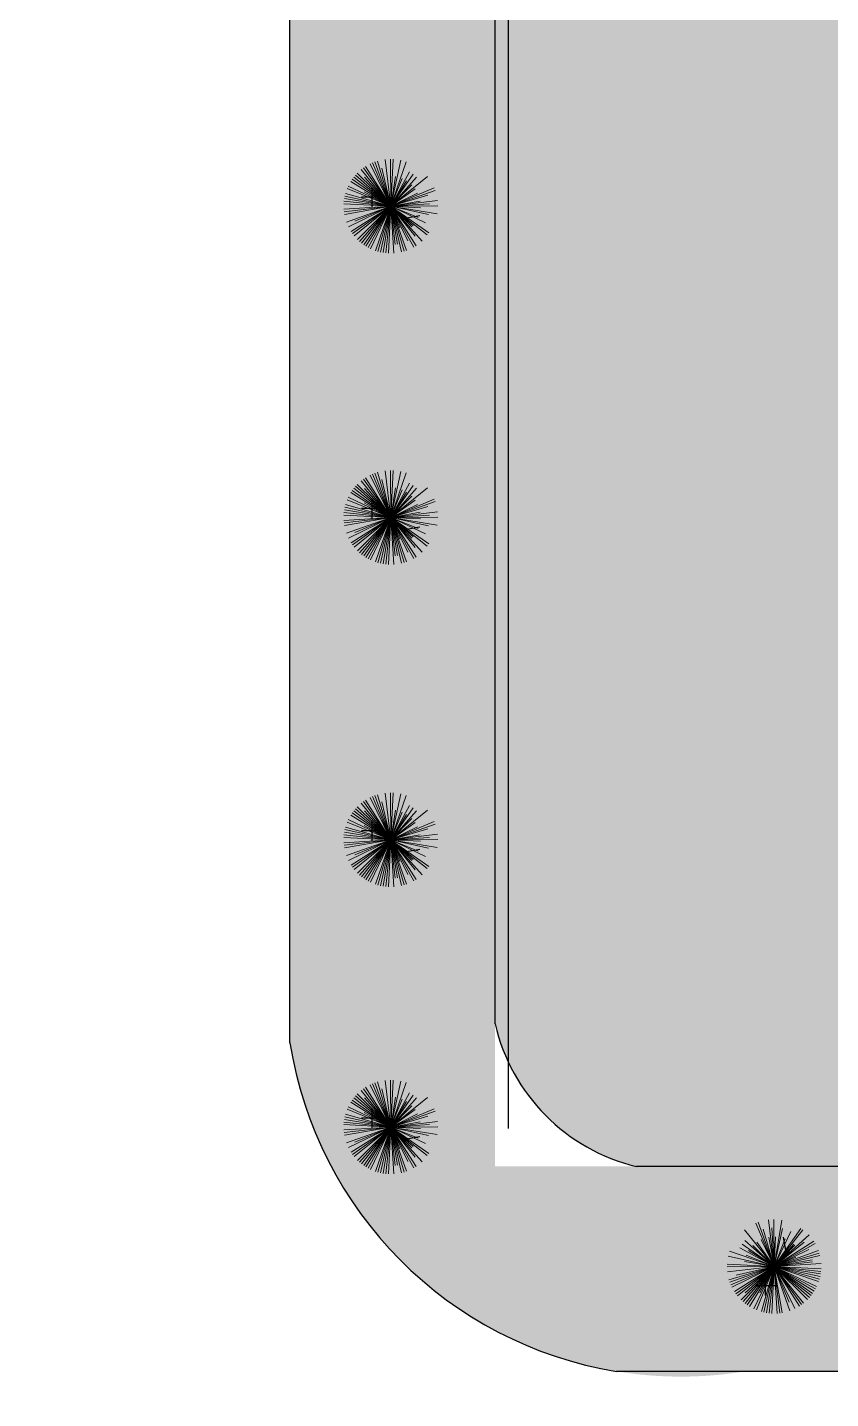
# Model space of a CAD drawing. Header units: millimetres. Extents: x -1544140 to 7445918, y -1294905 to 2019878.
# Drawn here: x 2047460 to 2048463, y 26564 to 28277 of the extents above; entities that cross this region are included whole.
import ezdxf

# ---------------------------------------------------------------- set-up
doc = ezdxf.new("R2010")
doc.units = ezdxf.units.MM
doc.header["$MEASUREMENT"] = 0
doc.layers.add('marc det', color=74, linetype='Continuous', lineweight=18)
picture_1 = doc.add_image_def('image5.png', size_in_pixel=(1482, 826))

msp = doc.modelspace()

# ---------------------------------------------------------------- hatches: boundary and pattern name
at = {"true_color": 0x8dc133, "transparency": 33554687}
h = msp.add_hatch(color=65, dxfattribs=at)
h.dxf.hatch_style = 1
h.paths.add_polyline_path([(2051695.9, 26910.2, -0.388077), (2051418.7, 26598), (2048355.9, 26598, -0.416277), (2047787.9, 27008.6), (2047787.9, 28978.7, -0.394381), (2048149.8, 29609), (2051192.1, 29609, -0.352206), (2051695.9, 29213.3)])
h.paths.add_polyline_path([(2048044, 26854.1), (2048044, 29352.9), (2051439.8, 29352.9), (2051439.8, 26854.1)], flags=16)
at = {"true_color": 0xb8d93f, "transparency": 33554687}
h = msp.add_hatch(color=63, dxfattribs=at)
h.dxf.hatch_style = 1
h.paths.add_polyline_path([(2051399.8, 26854.1, 0.351898), (2051439.8, 26907.7), (2051439.8, 29178.9, 0.326949), (2051193.8, 29352.9), (2048194.7, 29352.9, 0.386529), (2048044, 29013.2), (2048044, 27032.3, 0.417198), (2048331.2, 26854.1)])

# ---------------------------------------------------------------- linework, layer by layer
at = {"color": 116, "true_color": 0x136734}
for p, q in [((2047889.9, 28077.2), (2047889.9, 28052.3)), ((2047902.3, 28064.8), (2047877.4, 28064.8)), ((2047889.9, 27688.4), (2047889.9, 27663.5)), ((2047902.3, 27675.9), (2047877.4, 27675.9)), ((2047902.3, 27273.2), (2047877.4, 27273.2)), ((2047889.9, 27285.6), (2047889.9, 27260.7)), ((2047902.3, 26914.4), (2047877.4, 26914.4)), ((2047889.9, 26926.9), (2047889.9, 26902)), ((2048381.2, 26717.8), (2048381.2, 26692.9)), ((2048368.8, 26705.3), (2048393.7, 26705.3))]:
    msp.add_line(p, q, dxfattribs=at)
at = {"color": 116, "lineweight": -2, "true_color": 0x136734}
for p, q in [((2047931.4, 28038.6), (2047950.2, 28042)), ((2047931.4, 27649.8), (2047950.2, 27653.1)), ((2047931.4, 27247.1), (2047950.2, 27250.4)), ((2047931.4, 26888.3), (2047950.2, 26891.6)), ((2048407.4, 26746.8), (2048404, 26765.6))]:
    msp.add_line(p, q, dxfattribs=at)
for points in [[(2047787.9, 27008.6), (2047787.9, 29221.7)], [(2048060.4, 29213.3), (2048060.4, 26901.4)], [(2048044, 27032.3), (2048044, 29187.2)], [(2051399.8, 26854.1), (2048220.4, 26854.1)], [(2051418.7, 26598), (2048195.7, 26598)]]:
    msp.add_lwpolyline(points)
for radius, start, end in [(237.8, 192.8886, 256.5281), (493.9, 188.9332, 260.6635)]:
    msp.add_arc((2048275.8, 27085.3), radius, start, end)
at = {"layer": 'marc det', "color": 116, "true_color": 0x136734}
for p, q in [((2047913.7, 28053.7), (2047906.8, 28112)), ((2047913.7, 28053.7), (2047913.4, 28112.4)), ((2047913.7, 28053.7), (2047916.7, 28112.3)), ((2047913.7, 28053.7), (2047926.5, 28111)), ((2047913.7, 28053.7), (2047872, 28095)), ((2047913.7, 28053.7), (2047876.8, 28099.4)), ((2047913.7, 28053.7), (2047879.5, 28101.4)), ((2047913.7, 28053.7), (2047882.2, 28103.2)), ((2047913.7, 28053.7), (2047887.9, 28106.4)), ((2047913.7, 28053.7), (2047890.9, 28107.8)), ((2047913.7, 28053.7), (2047894, 28109)), ((2047913.7, 28053.7), (2047897.1, 28110)), ((2047913.7, 28053.7), (2047902.6, 28101.2)), ((2047913.7, 28053.7), (2047932.8, 28109.2)), ((2047913.7, 28053.7), (2047937, 28096.4)), ((2047913.7, 28053.7), (2047941.6, 28093.5)), ((2047941.6, 28093.5), (2047913.7, 28053.7)), ((2047913.7, 28053.7), (2047860.7, 28078.8)), ((2047913.7, 28053.7), (2047863.8, 28084.6)), ((2047865.6, 28087.4), (2047913.7, 28053.7)), ((2047913.7, 28053.7), (2047865.6, 28087.4)), ((2047913.7, 28053.7), (2047867.6, 28090)), ((2047913.7, 28053.7), (2047869.7, 28092.5)), ((2047913.7, 28053.7), (2047880.9, 28089.9)), ((2047913.7, 28053.7), (2047919.8, 28090.7)), ((2047913.7, 28053.7), (2047959.4, 28090.6)), ((2047913.7, 28053.7), (2047945.9, 28090.1)), ((2047913.7, 28053.7), (2047927.9, 28088.4)), ((2047913.7, 28053.7), (2047933.5, 28085.5)), ((2047913.7, 28053.7), (2047940, 28080.2)), ((2047913.7, 28053.7), (2047967.9, 28076.5)), ((2047913.7, 28053.7), (2047855.3, 28059.9)), ((2047913.7, 28053.7), (2047855.8, 28063.2)), ((2047913.7, 28053.7), (2047856.4, 28066.4)), ((2047913.7, 28053.7), (2047857.2, 28069.6)), ((2047913.7, 28053.7), (2047859.3, 28075.8)), ((2047913.7, 28053.7), (2047880.7, 28071.7)), ((2047913.7, 28053.7), (2047944, 28075.4)), ((2047913.7, 28053.7), (2047969.1, 28073.4)), ((2047913.7, 28053.7), (2047947.2, 28070)), ((2047913.7, 28053.7), (2047960.2, 28067.3)), ((2047913.7, 28053.7), (2047972.1, 28060.6)), ((2047913.7, 28053.7), (2047950.3, 28060.1)), ((2047913.7, 28053.7), (2047855.1, 28056.6)), ((2047913.7, 28053.7), (2047855.1, 28050)), ((2047913.7, 28053.7), (2047855.4, 28046.7)), ((2047913.7, 28053.7), (2047855.9, 28043.5)), ((2047913.7, 28053.7), (2047858.4, 28033.9)), ((2047913.7, 28053.7), (2047861, 28027.9)), ((2047913.7, 28053.7), (2047864.2, 28022.1)), ((2047913.7, 28053.7), (2047866, 28019.4)), ((2047913.7, 28053.7), (2047868, 28016.8)), ((2047913.7, 28053.7), (2047868.9, 28034.8)), ((2047913.7, 28053.7), (2047872.4, 28011.9)), ((2047913.7, 28053.7), (2047874.9, 28009.6)), ((2047913.7, 28053.7), (2047877.4, 28007.5)), ((2047880, 28005.6), (2047913.7, 28053.7)), ((2047913.7, 28053.7), (2047882.8, 28003.8)), ((2047913.7, 28053.7), (2047885.6, 28002.1)), ((2047913.7, 28053.7), (2047888.6, 28000.6)), ((2047913.7, 28053.7), (2047894.7, 27998.1)), ((2047913.7, 28053.7), (2047897.8, 27997.1)), ((2047913.7, 28053.7), (2047901, 27996.3)), ((2047913.7, 28053.7), (2047904.2, 27995.7)), ((2047913.7, 28053.7), (2047907.5, 27995.3)), ((2047913.7, 28053.7), (2047910.8, 27995)), ((2047913.1, 28054.2), (2047961.2, 28020.5)), ((2047913.1, 28054.2), (2047959.2, 28017.9)), ((2047961.2, 28020.5), (2047913.1, 28054.2)), ((2047913.7, 28053.7), (2047962, 28056.7)), ((2047913.7, 28053.7), (2047972.5, 28054)), ((2047913.7, 28053.7), (2047919.4, 28005.7)), ((2047913.7, 28053.7), (2047917.4, 27995)), ((2047913.7, 28053.7), (2047922.1, 28006.1)), ((2047913.7, 28053.7), (2047933.5, 27998.3)), ((2047913.7, 28053.7), (2047930.3, 27997.3)), ((2047913.7, 28053.7), (2047927.1, 27996.5)), ((2047913.7, 28053.7), (2047942.5, 28002.4)), ((2047913.7, 28053.7), (2047934.9, 28010.3)), ((2047913.7, 28053.7), (2047945.3, 28004.1)), ((2047913.7, 28053.7), (2047950.8, 28051.8)), ((2047913.7, 28053.7), (2047971.7, 28044.2)), ((2047913.7, 28053.7), (2047960.9, 28043.2)), ((2047913.7, 28053.7), (2047948, 28039.7)), ((2047913.7, 28053.7), (2047925.1, 28026.6)), ((2047913.7, 28053.7), (2047940, 28027.7)), ((2047913.7, 28053.7), (2047941.5, 28029.2)), ((2047913.7, 28053.7), (2047957.3, 28033)), ((2047913.7, 28053.7), (2047944, 28016.2)), ((2047913.7, 28053.7), (2047953.1, 28010.1)), ((2047913.7, 27664.8), (2047887.9, 27717.6)), ((2047913.7, 27664.8), (2047890.9, 27719)), ((2047913.7, 27664.8), (2047894, 27720.2)), ((2047913.7, 27664.8), (2047897.1, 27721.2)), ((2047913.7, 27664.8), (2047906.8, 27723.2)), ((2047913.7, 27664.8), (2047913.4, 27723.6)), ((2047913.7, 27664.8), (2047916.7, 27723.5)), ((2047913.7, 27664.8), (2047926.5, 27722.2)), ((2047913.7, 27664.8), (2047932.8, 27720.4)), ((2047913.7, 27664.8), (2047867.6, 27701.2)), ((2047913.7, 27664.8), (2047869.7, 27703.7)), ((2047913.7, 27664.8), (2047872, 27706.1)), ((2047913.7, 27664.8), (2047876.8, 27710.5)), ((2047913.7, 27664.8), (2047879.5, 27712.5)), ((2047913.7, 27664.8), (2047880.9, 27701.1)), ((2047913.7, 27664.8), (2047882.2, 27714.4)), ((2047913.7, 27664.8), (2047902.6, 27712.4)), ((2047913.7, 27664.8), (2047937, 27707.6)), ((2047913.7, 27664.8), (2047941.6, 27704.7)), ((2047941.6, 27704.7), (2047913.7, 27664.8)), ((2047913.7, 27664.8), (2047919.8, 27701.9)), ((2047913.7, 27664.8), (2047959.4, 27701.7)), ((2047913.7, 27664.8), (2047945.9, 27701.3)), ((2047913.7, 27664.8), (2047927.9, 27699.5)), ((2047913.7, 27664.8), (2047859.3, 27687)), ((2047913.7, 27664.8), (2047860.7, 27690)), ((2047913.7, 27664.8), (2047863.8, 27695.8)), ((2047865.6, 27698.5), (2047913.7, 27664.8)), ((2047913.7, 27664.8), (2047865.6, 27698.5)), ((2047913.7, 27664.8), (2047880.7, 27682.9)), ((2047913.7, 27664.8), (2047933.5, 27696.6)), ((2047913.7, 27664.8), (2047940, 27691.4)), ((2047913.7, 27664.8), (2047967.9, 27687.6)), ((2047913.7, 27664.8), (2047944, 27686.6)), ((2047913.7, 27664.8), (2047969.1, 27684.6)), ((2047913.7, 27664.8), (2047855.1, 27667.8)), ((2047913.7, 27664.8), (2047855.3, 27671.1)), ((2047913.7, 27664.8), (2047855.8, 27674.3)), ((2047913.7, 27664.8), (2047856.4, 27677.6)), ((2047913.7, 27664.8), (2047857.2, 27680.8)), ((2047913.1, 27665.4), (2047961.2, 27631.7)), ((2047913.1, 27665.4), (2047959.2, 27629.1)), ((2047961.2, 27631.7), (2047913.1, 27665.4)), ((2047913.7, 27664.8), (2047947.2, 27681.2)), ((2047913.7, 27664.8), (2047960.2, 27678.5)), ((2047913.7, 27664.8), (2047972.1, 27671.8)), ((2047913.7, 27664.8), (2047950.3, 27671.3)), ((2047913.7, 27664.8), (2047962, 27667.8)), ((2047913.7, 27664.8), (2047972.5, 27665.2)), ((2047913.7, 27664.8), (2047855.1, 27661.2)), ((2047913.7, 27664.8), (2047855.4, 27657.9)), ((2047913.7, 27664.8), (2047855.9, 27654.7)), ((2047913.7, 27664.8), (2047858.4, 27645.1)), ((2047913.7, 27664.8), (2047861, 27639)), ((2047913.7, 27664.8), (2047864.2, 27633.3)), ((2047913.7, 27664.8), (2047866, 27630.6)), ((2047913.7, 27664.8), (2047868, 27627.9)), ((2047913.7, 27664.8), (2047868.9, 27645.9)), ((2047913.7, 27664.8), (2047872.4, 27623.1)), ((2047913.7, 27664.8), (2047874.9, 27620.8)), ((2047913.7, 27664.8), (2047877.4, 27618.7)), ((2047880, 27616.7), (2047913.7, 27664.8)), ((2047913.7, 27664.8), (2047882.8, 27614.9)), ((2047913.7, 27664.8), (2047885.6, 27613.3)), ((2047913.7, 27664.8), (2047888.6, 27611.8)), ((2047913.7, 27664.8), (2047894.7, 27609.3)), ((2047913.7, 27664.8), (2047897.8, 27608.3)), ((2047913.7, 27664.8), (2047901, 27607.5)), ((2047913.7, 27664.8), (2047904.2, 27606.9)), ((2047913.7, 27664.8), (2047907.5, 27606.4)), ((2047913.7, 27664.8), (2047910.8, 27606.2)), ((2047913.7, 27664.8), (2047919.4, 27616.9)), ((2047913.7, 27664.8), (2047917.4, 27606.2)), ((2047913.7, 27664.8), (2047922.1, 27617.3)), ((2047913.7, 27664.8), (2047933.5, 27609.5)), ((2047913.7, 27664.8), (2047930.3, 27608.5)), ((2047913.7, 27664.8), (2047927.1, 27607.7)), ((2047913.7, 27664.8), (2047942.5, 27613.6)), ((2047913.7, 27664.8), (2047934.9, 27621.5)), ((2047913.7, 27664.8), (2047945.3, 27615.3)), ((2047913.7, 27664.8), (2047950.8, 27663)), ((2047913.7, 27664.8), (2047971.7, 27655.3)), ((2047913.7, 27664.8), (2047960.9, 27654.4)), ((2047913.7, 27664.8), (2047948, 27650.9)), ((2047913.7, 27664.8), (2047925.1, 27637.8)), ((2047913.7, 27664.8), (2047940, 27638.8)), ((2047913.7, 27664.8), (2047941.5, 27640.4)), ((2047913.7, 27664.8), (2047957.3, 27644.2)), ((2047913.7, 27664.8), (2047944, 27627.3)), ((2047913.7, 27664.8), (2047953.1, 27621.3)), ((2047913.7, 27262.1), (2047876.8, 27307.8)), ((2047913.7, 27262.1), (2047879.5, 27309.8)), ((2047913.7, 27262.1), (2047882.2, 27311.6)), ((2047913.7, 27262.1), (2047887.9, 27314.9)), ((2047913.7, 27262.1), (2047890.9, 27316.2)), ((2047913.7, 27262.1), (2047894, 27317.4)), ((2047913.7, 27262.1), (2047897.1, 27318.4)), ((2047913.7, 27262.1), (2047902.6, 27309.7)), ((2047913.7, 27262.1), (2047906.8, 27320.4)), ((2047913.7, 27262.1), (2047913.4, 27320.8)), ((2047913.7, 27262.1), (2047916.7, 27320.8)), ((2047913.7, 27262.1), (2047926.5, 27319.4)), ((2047913.7, 27262.1), (2047932.8, 27317.6)), ((2047913.7, 27262.1), (2047863.8, 27293)), ((2047865.6, 27295.8), (2047913.7, 27262.1)), ((2047913.7, 27262.1), (2047865.6, 27295.8)), ((2047913.7, 27262.1), (2047867.6, 27298.4)), ((2047913.7, 27262.1), (2047869.7, 27301)), ((2047913.7, 27262.1), (2047872, 27303.4)), ((2047913.7, 27262.1), (2047880.9, 27298.4)), ((2047913.7, 27262.1), (2047937, 27304.8)), ((2047913.7, 27262.1), (2047941.6, 27301.9)), ((2047941.6, 27301.9), (2047913.7, 27262.1)), ((2047913.7, 27262.1), (2047919.8, 27299.1)), ((2047913.7, 27262.1), (2047959.4, 27299)), ((2047913.7, 27262.1), (2047945.9, 27298.5)), ((2047913.7, 27262.1), (2047927.9, 27296.8)), ((2047913.7, 27262.1), (2047933.5, 27293.9)), ((2047913.7, 27262.1), (2047940, 27288.7)), ((2047913.7, 27262.1), (2047855.8, 27271.6)), ((2047913.7, 27262.1), (2047856.4, 27274.8)), ((2047913.7, 27262.1), (2047857.2, 27278)), ((2047913.7, 27262.1), (2047859.3, 27284.2)), ((2047913.7, 27262.1), (2047860.7, 27287.3)), ((2047913.7, 27262.1), (2047880.7, 27280.1)), ((2047913.7, 27262.1), (2047967.9, 27284.9)), ((2047913.7, 27262.1), (2047944, 27283.8)), ((2047913.7, 27262.1), (2047969.1, 27281.8)), ((2047913.7, 27262.1), (2047947.2, 27278.4)), ((2047913.7, 27262.1), (2047960.2, 27275.8)), ((2047913.7, 27262.1), (2047855.1, 27265)), ((2047913.7, 27262.1), (2047855.1, 27258.4)), ((2047913.7, 27262.1), (2047855.3, 27268.3)), ((2047913.7, 27262.1), (2047855.4, 27255.2)), ((2047913.7, 27262.1), (2047855.9, 27251.9)), ((2047913.7, 27262.1), (2047858.4, 27242.4)), ((2047913.7, 27262.1), (2047861, 27236.3)), ((2047913.7, 27262.1), (2047864.2, 27230.5)), ((2047913.7, 27262.1), (2047866, 27227.8)), ((2047913.7, 27262.1), (2047868, 27225.2)), ((2047913.7, 27262.1), (2047868.9, 27243.2)), ((2047913.7, 27262.1), (2047872.4, 27220.3)), ((2047913.7, 27262.1), (2047874.9, 27218.1)), ((2047913.7, 27262.1), (2047877.4, 27216)), ((2047880, 27214), (2047913.7, 27262.1)), ((2047913.7, 27262.1), (2047882.8, 27212.2)), ((2047913.7, 27262.1), (2047885.6, 27210.5)), ((2047913.7, 27262.1), (2047888.6, 27209)), ((2047913.7, 27262.1), (2047894.7, 27206.5)), ((2047913.7, 27262.1), (2047897.8, 27205.6)), ((2047913.7, 27262.1), (2047901, 27204.7)), ((2047913.7, 27262.1), (2047904.2, 27204.1)), ((2047913.7, 27262.1), (2047907.5, 27203.7)), ((2047913.7, 27262.1), (2047910.8, 27203.4)), ((2047913.1, 27262.6), (2047961.2, 27228.9)), ((2047913.1, 27262.6), (2047959.2, 27226.3)), ((2047961.2, 27228.9), (2047913.1, 27262.6)), ((2047913.7, 27262.1), (2047972.1, 27269)), ((2047913.7, 27262.1), (2047950.3, 27268.5)), ((2047913.7, 27262.1), (2047962, 27265.1)), ((2047913.7, 27262.1), (2047972.5, 27262.4)), ((2047913.7, 27262.1), (2047919.4, 27214.2)), ((2047913.7, 27262.1), (2047917.4, 27203.5)), ((2047913.7, 27262.1), (2047922.1, 27214.6)), ((2047913.7, 27262.1), (2047933.5, 27206.8)), ((2047913.7, 27262.1), (2047930.3, 27205.7)), ((2047913.7, 27262.1), (2047927.1, 27204.9)), ((2047913.7, 27262.1), (2047942.5, 27210.9)), ((2047913.7, 27262.1), (2047934.9, 27218.8)), ((2047913.7, 27262.1), (2047945.3, 27212.5)), ((2047913.7, 27262.1), (2047950.8, 27260.2)), ((2047913.7, 27262.1), (2047971.7, 27252.6)), ((2047913.7, 27262.1), (2047960.9, 27251.6)), ((2047913.7, 27262.1), (2047948, 27248.1)), ((2047913.7, 27262.1), (2047925.1, 27235)), ((2047913.7, 27262.1), (2047940, 27236.1)), ((2047913.7, 27262.1), (2047941.5, 27237.6)), ((2047913.7, 27262.1), (2047957.3, 27241.4)), ((2047913.7, 27262.1), (2047944, 27224.6)), ((2047913.7, 27262.1), (2047953.1, 27218.5)), ((2047913.7, 26903.3), (2047876.8, 26949)), ((2047913.7, 26903.3), (2047879.5, 26951)), ((2047913.7, 26903.3), (2047882.2, 26952.9)), ((2047913.7, 26903.3), (2047887.9, 26956.1)), ((2047913.7, 26903.3), (2047890.9, 26957.4)), ((2047913.7, 26903.3), (2047894, 26958.6)), ((2047913.7, 26903.3), (2047897.1, 26959.7)), ((2047913.7, 26903.3), (2047902.6, 26950.9)), ((2047913.7, 26903.3), (2047906.8, 26961.6)), ((2047913.7, 26903.3), (2047913.4, 26962)), ((2047913.7, 26903.3), (2047916.7, 26962)), ((2047913.7, 26903.3), (2047926.5, 26960.7)), ((2047913.7, 26903.3), (2047932.8, 26958.9)), ((2047913.7, 26903.3), (2047937, 26946)), ((2047913.7, 26903.3), (2047860.7, 26928.5)), ((2047913.7, 26903.3), (2047863.8, 26934.3)), ((2047865.6, 26937), (2047913.7, 26903.3)), ((2047913.7, 26903.3), (2047865.6, 26937)), ((2047913.7, 26903.3), (2047867.6, 26939.7)), ((2047913.7, 26903.3), (2047869.7, 26942.2)), ((2047913.7, 26903.3), (2047872, 26944.6)), ((2047913.7, 26903.3), (2047880.9, 26939.6)), ((2047913.7, 26903.3), (2047941.6, 26943.1)), ((2047941.6, 26943.1), (2047913.7, 26903.3)), ((2047913.7, 26903.3), (2047919.8, 26940.4)), ((2047913.7, 26903.3), (2047959.4, 26940.2)), ((2047913.7, 26903.3), (2047945.9, 26939.7)), ((2047913.7, 26903.3), (2047927.9, 26938)), ((2047913.7, 26903.3), (2047933.5, 26935.1)), ((2047913.7, 26903.3), (2047940, 26929.9)), ((2047913.7, 26903.3), (2047855.8, 26912.8)), ((2047913.7, 26903.3), (2047856.4, 26916)), ((2047913.7, 26903.3), (2047857.2, 26919.2)), ((2047913.7, 26903.3), (2047859.3, 26925.5)), ((2047913.7, 26903.3), (2047880.7, 26921.3)), ((2047913.7, 26903.3), (2047967.9, 26926.1)), ((2047913.7, 26903.3), (2047944, 26925.1)), ((2047913.7, 26903.3), (2047969.1, 26923)), ((2047913.7, 26903.3), (2047947.2, 26919.7)), ((2047913.7, 26903.3), (2047960.2, 26917)), ((2047913.7, 26903.3), (2047855.1, 26906.3)), ((2047913.7, 26903.3), (2047855.1, 26899.7)), ((2047913.7, 26903.3), (2047855.3, 26909.5)), ((2047913.7, 26903.3), (2047855.4, 26896.4)), ((2047913.7, 26903.3), (2047855.9, 26893.1)), ((2047913.7, 26903.3), (2047858.4, 26883.6)), ((2047913.7, 26903.3), (2047861, 26877.5)), ((2047913.7, 26903.3), (2047864.2, 26871.8)), ((2047913.7, 26903.3), (2047866, 26869)), ((2047913.7, 26903.3), (2047868, 26866.4)), ((2047913.7, 26903.3), (2047868.9, 26884.4)), ((2047913.7, 26903.3), (2047872.4, 26861.5)), ((2047913.7, 26903.3), (2047874.9, 26859.3)), ((2047913.7, 26903.3), (2047877.4, 26857.2)), ((2047880, 26855.2), (2047913.7, 26903.3)), ((2047913.7, 26903.3), (2047882.8, 26853.4)), ((2047913.7, 26903.3), (2047885.6, 26851.7)), ((2047913.7, 26903.3), (2047888.6, 26850.2)), ((2047913.7, 26903.3), (2047894.7, 26847.8)), ((2047913.7, 26903.3), (2047897.8, 26846.8)), ((2047913.7, 26903.3), (2047901, 26846)), ((2047913.7, 26903.3), (2047904.2, 26845.3)), ((2047913.7, 26903.3), (2047907.5, 26844.9)), ((2047913.7, 26903.3), (2047910.8, 26844.6)), ((2047913.1, 26903.9), (2047961.2, 26870.2)), ((2047913.1, 26903.9), (2047959.2, 26867.5)), ((2047961.2, 26870.2), (2047913.1, 26903.9)), ((2047913.7, 26903.3), (2047972.1, 26910.2)), ((2047913.7, 26903.3), (2047950.3, 26909.8)), ((2047913.7, 26903.3), (2047962, 26906.3)), ((2047913.7, 26903.3), (2047972.5, 26903.7)), ((2047913.7, 26903.3), (2047919.4, 26855.4)), ((2047913.7, 26903.3), (2047917.4, 26844.7)), ((2047913.7, 26903.3), (2047922.1, 26855.8)), ((2047913.7, 26903.3), (2047933.5, 26848)), ((2047913.7, 26903.3), (2047930.3, 26847)), ((2047913.7, 26903.3), (2047927.1, 26846.1)), ((2047913.7, 26903.3), (2047942.5, 26852.1)), ((2047913.7, 26903.3), (2047934.9, 26860)), ((2047913.7, 26903.3), (2047945.3, 26853.8)), ((2047913.7, 26903.3), (2047950.8, 26901.5)), ((2047913.7, 26903.3), (2047971.7, 26893.8)), ((2047913.7, 26903.3), (2047960.9, 26892.8)), ((2047913.7, 26903.3), (2047948, 26889.3)), ((2047913.7, 26903.3), (2047925.1, 26876.2)), ((2047913.7, 26903.3), (2047940, 26877.3)), ((2047913.7, 26903.3), (2047941.5, 26878.8)), ((2047913.7, 26903.3), (2047957.3, 26882.6)), ((2047913.7, 26903.3), (2047944, 26865.8)), ((2047913.7, 26903.3), (2047953.1, 26859.7)), ((2048392.3, 26729.1), (2048355.4, 26774.8)), ((2048392.3, 26729.1), (2048369.5, 26783.3)), ((2048392.3, 26729.1), (2048372.6, 26784.5)), ((2048392.3, 26729.1), (2048378.6, 26775.6)), ((2048392.3, 26729.1), (2048385.4, 26787.5)), ((2048392.3, 26729.1), (2048389.3, 26777.4)), ((2048391.8, 26728.5), (2048425.5, 26776.6)), ((2048425.5, 26776.6), (2048391.8, 26728.5)), ((2048391.8, 26728.5), (2048428.1, 26774.7)), ((2048392.3, 26729.1), (2048392, 26787.9)), ((2048392.3, 26729.1), (2048401.8, 26787.1)), ((2048392.3, 26729.1), (2048402.8, 26776.3)), ((2048392.3, 26729.1), (2048355.9, 26761.3)), ((2048392.3, 26729.1), (2048370.6, 26759.4)), ((2048392.3, 26729.1), (2048376, 26762.6)), ((2048392.3, 26729.1), (2048385.9, 26765.7)), ((2048392.3, 26729.1), (2048413, 26772.7)), ((2048392.3, 26729.1), (2048435.9, 26768.5)), ((2048392.3, 26729.1), (2048394.2, 26766.2)), ((2048392.3, 26729.1), (2048406.3, 26763.4)), ((2048392.3, 26729.1), (2048441.9, 26760.7)), ((2048392.3, 26729.1), (2048429.8, 26759.4)), ((2048392.3, 26729.1), (2048443.6, 26757.9)), ((2048392.3, 26729.1), (2048335, 26741.9)), ((2048392.3, 26729.1), (2048336.8, 26748.2)), ((2048392.3, 26729.1), (2048349.6, 26752.4)), ((2048392.3, 26729.1), (2048352.5, 26757)), ((2048352.5, 26757), (2048392.3, 26729.1)), ((2048392.3, 26729.1), (2048357.6, 26743.3)), ((2048392.3, 26729.1), (2048360.5, 26748.9)), ((2048392.3, 26729.1), (2048365.8, 26755.4)), ((2048392.3, 26729.1), (2048416.8, 26756.9)), ((2048392.3, 26729.1), (2048418.3, 26755.5)), ((2048392.3, 26729.1), (2048435.7, 26750.3)), ((2048392.3, 26729.1), (2048447.7, 26748.9)), ((2048392.3, 26729.1), (2048448.7, 26745.7)), ((2048392.3, 26729.1), (2048449.5, 26742.6)), ((2048392.3, 26729.1), (2048419.4, 26740.5)), ((2048392.3, 26729.1), (2048333.6, 26728.8)), ((2048392.3, 26729.1), (2048333.7, 26732.1)), ((2048392.3, 26729.1), (2048334, 26722.2)), ((2048392.3, 26729.1), (2048336, 26712.5)), ((2048392.3, 26729.1), (2048337, 26709.4)), ((2048392.3, 26729.1), (2048338.2, 26706.3)), ((2048392.3, 26729.1), (2048339.6, 26703.3)), ((2048392.3, 26729.1), (2048342.8, 26697.6)), ((2048392.3, 26729.1), (2048344.6, 26694.9)), ((2048392.3, 26729.1), (2048344.8, 26718)), ((2048392.3, 26729.1), (2048346.6, 26692.2)), ((2048392.3, 26729.1), (2048351, 26687.4)), ((2048392.3, 26729.1), (2048353.5, 26685.1)), ((2048392.3, 26729.1), (2048355.3, 26735.2)), ((2048392.3, 26729.1), (2048356, 26683)), ((2048392.3, 26729.1), (2048356.1, 26696.3)), ((2048358.6, 26681), (2048392.3, 26729.1)), ((2048392.3, 26729.1), (2048358.6, 26681)), ((2048392.3, 26729.1), (2048361.4, 26679.2)), ((2048392.3, 26729.1), (2048367.2, 26676.1)), ((2048392.3, 26729.1), (2048370.2, 26674.7)), ((2048392.3, 26729.1), (2048374.3, 26696.1)), ((2048392.3, 26729.1), (2048376.4, 26672.6)), ((2048392.3, 26729.1), (2048379.6, 26671.8)), ((2048392.3, 26729.1), (2048382.8, 26671.2)), ((2048392.3, 26729.1), (2048386.1, 26670.7)), ((2048392.3, 26729.1), (2048389.4, 26670.5)), ((2048392.3, 26729.1), (2048439.9, 26737.5)), ((2048392.3, 26729.1), (2048440.3, 26734.8)), ((2048392.3, 26729.1), (2048451, 26732.8)), ((2048392.3, 26729.1), (2048451, 26726.2)), ((2048392.3, 26729.1), (2048412.1, 26673.8)), ((2048392.3, 26729.1), (2048399.3, 26670.8)), ((2048392.3, 26729.1), (2048402.5, 26671.3)), ((2048392.3, 26729.1), (2048396, 26670.5)), ((2048392.3, 26729.1), (2048411.2, 26684.3)), ((2048392.3, 26729.1), (2048418.1, 26676.4)), ((2048392.3, 26729.1), (2048423.9, 26679.6)), ((2048392.3, 26729.1), (2048426.6, 26681.4)), ((2048392.3, 26729.1), (2048429.2, 26683.4)), ((2048392.3, 26729.1), (2048434.1, 26687.9)), ((2048392.3, 26729.1), (2048436.4, 26690.3)), ((2048392.3, 26729.1), (2048438.5, 26692.8)), ((2048440.4, 26695.4), (2048392.3, 26729.1)), ((2048392.3, 26729.1), (2048442.2, 26698.2)), ((2048392.3, 26729.1), (2048443.9, 26701)), ((2048392.3, 26729.1), (2048445.4, 26704)), ((2048392.3, 26729.1), (2048449.7, 26716.4)), ((2048392.3, 26729.1), (2048450.3, 26719.7)), ((2048392.3, 26729.1), (2048450.7, 26722.9)), ((2048392.3, 26729.1), (2048447.9, 26710.1)), ((2048392.3, 26729.1), (2048448.9, 26713.2))]:
    msp.add_line(p, q, dxfattribs=at)

# ---------------------------------------------------------------- pictures from other files: only their frames are drawn
image = msp.add_image(picture_1, insert=(2023694, -11872.3), size_in_units=(114264.1, 63685.7))
image.dxf.flags = 7

doc.saveas('drawing.dxf')
